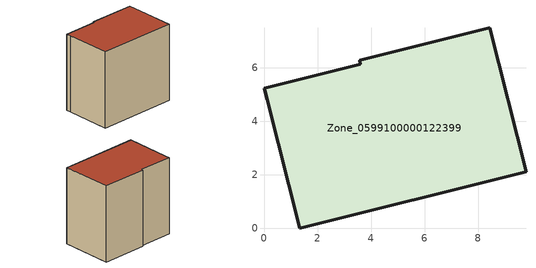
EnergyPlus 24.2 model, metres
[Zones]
Zone_0599100000122399
 floor ground (C_G): 8.43,7.5 9.79,2.12 1.33,0 0.12,4.8 0,5.23 3.59,6.13 3.58,6.28 z0
 wall outside (C_F): 3.59,6.13 0,5.23 0.12,4.8 1.33,0 9.79,2.12 8.43,7.5 3.58,6.28 3.59,6.13 z0:8.38
 roof outside (C_R): 8.43,7.5 3.58,6.28 3.59,6.13 0,5.23 0.12,4.8 1.33,0 9.79,2.12 z8.38
[BUILDING]
Pand.0599100000122399: North Axis=0; Terrain=City; Loads Convergence Tolerance Value=0.04; Temperature Convergence Tolerance Value=0.4; Solar Distribution=FullExterior; Maximum Number of Warmup Days=25; Minimum Number of Warmup Days=1
[Site:Location]
Rotterdam.The.Hague.AP_ZH_NLD Design_Conditions: Latitude=51.96; Longitude=4.45; Time Zone=1; Elevation=-4.5
[SITE:GROUNDTEMPERATURE:BUILDINGSURFACE]
18, 18, 18, 18, 18, 18, 18, 18, 18, 18, 18, 18
[MATERIAL] Thermal Absorptance=0.9; Solar Absorptance=0.7; Visible Absorptance=0.7
Name | Roughness | Thickness | Conductivity | Density | Specific Heat
G.TI.1975-1991 | MediumSmooth | 0.15 | 0.288461 | 540 | 1210
F.TI.1975-1991 | Rough | 0.3 | 0.230769 | 1920 | 840
R.TI.1975-1991 | MediumRough | 0.2 | 0.153846 | 1500 | 1000
[CONSTRUCTION]
C_G: G.TI.1975-1991
C_F: F.TI.1975-1991
C_R: R.TI.1975-1991
[ZONE]
Zone_0599100000122399: Type=1; Multiplier=1; Ceiling Height=Autocalculate; Volume=Autocalculate; Floor Area=autocalculate; Part of Total Floor Area=Yes
[ZONEINFILTRATION:DESIGNFLOWRATE]
Infil_Zone_0599100000122399: Zone or ZoneList or Space or SpaceList=Zone_0599100000122399; Schedule=AlwaysOn; Design Flow Rate Calculation Method=Flow/Area; Flow Rate per Floor Area=0.003; Constant Term Coefficient=1; Temperature Term Coefficient=0; Velocity Term Coefficient=0; Velocity Squared Term Coefficient=0
[HVACTEMPLATE:ZONE:IDEALLOADSAIRSYSTEM]
Zone_0599100000122399: Maximum Heating Supply Air Temperature=50; Minimum Cooling Supply Air Temperature=13; Maximum Heating Supply Air Humidity Ratio=0.0156; Minimum Cooling Supply Air Humidity Ratio=0.0077; Heating Limit=NoLimit; Cooling Limit=NoLimit; Dehumidification Control Type=ConstantSensibleHeatRatio; Cooling Sensible Heat Ratio=0.7; Dehumidification Setpoint=60; Humidification Control Type=None; Humidification Setpoint=30; Outdoor Air Method=None; Outdoor Air Flow Rate per Person=0.00944; Outdoor Air Flow Rate per Zone Floor Area=0; Outdoor Air Flow Rate per Zone=0; Demand Controlled Ventilation Type=None; Outdoor Air Economizer Type=NoEconomizer; Heat Recovery Type=None; Sensible Heat Recovery Effectiveness=0.7; Latent Heat Recovery Effectiveness=0.65
[ZONECONTROL:THERMOSTAT]
ThermostatControl_Zone_0599100000122399: Zone or ZoneList=Zone_0599100000122399; Control Type Schedule=DualSetpointControlType; Control 1=Thermostat_Zone_0599100000122399; Temperature Difference Between Cutout And Setpoint=0
[THERMOSTATSETPOINT:DUALSETPOINT]
Thermostat_Zone_0599100000122399: Heating Setpoint Temperature Schedule=HeatingSetpoint_Zone_0599100000122399; Cooling Setpoint Temperature Schedule=CoolingSetpoint_Zone_0599100000122399
[SCHEDULE:COMPACT]
HeatingSetpoint_Zone_0599100000122399: Through: 12/31, For: AllDays, Until: 24:00, 21
CoolingSetpoint_Zone_0599100000122399: Through: 12/31, For: AllDays, Until: 24:00, 24
DualSetpointControlType: Through: 12/31, For: AllDays, Until: 24:00, 4
AlwaysOn: Through: 12/31, For: AllDays, Until: 24:00, 1
